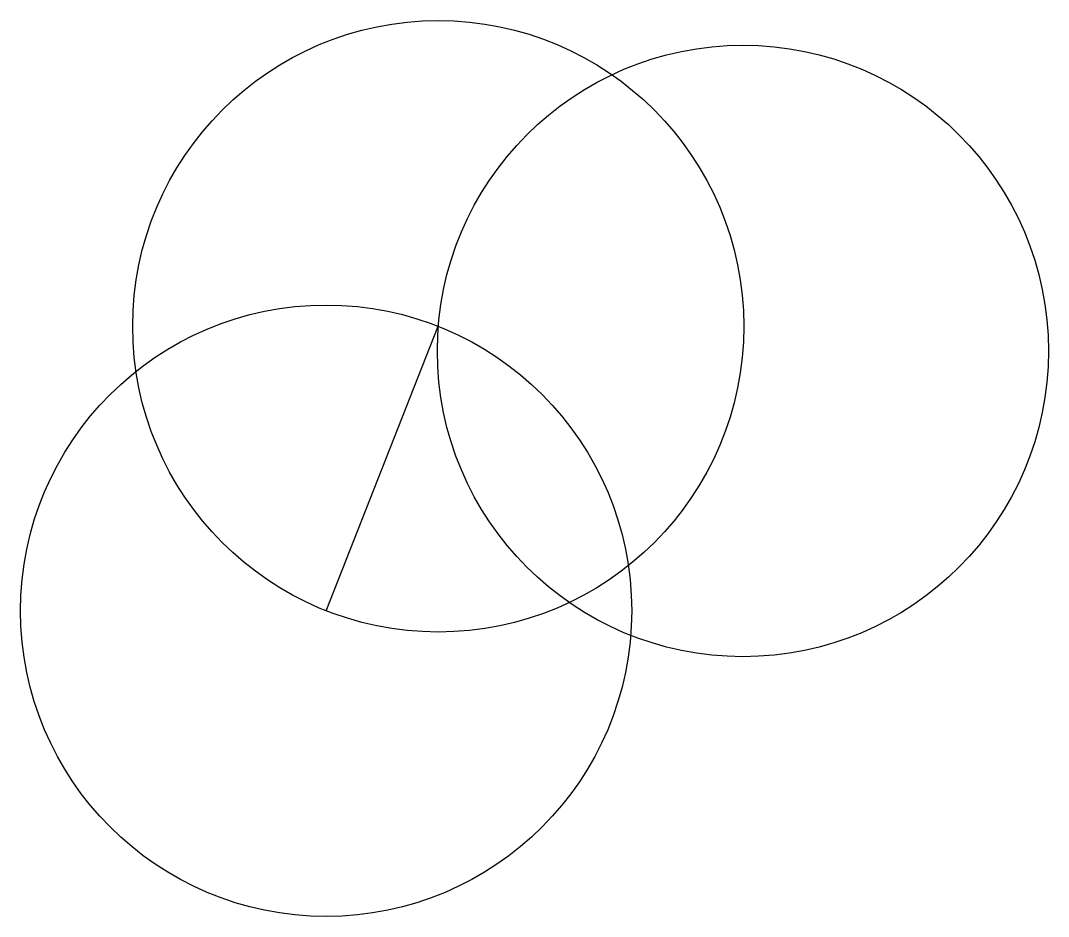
# Model space of a CAD drawing. Header units: millimetres. Extents: x 1884 to 1985, y 1505 to 1593.
import ezdxf

# ---------------------------------------------------------------- set-up
doc = ezdxf.new("R2010")
doc.units = ezdxf.units.MM

msp = doc.modelspace()

# ---------------------------------------------------------------- linework, layer by layer
msp.add_line((1914.47, 1535.41), (1925.48, 1563.32))
for centre in [(1925.48, 1563.32), (1955.39, 1560.9), (1914.47, 1535.41)]:
    msp.add_circle(centre, 30)

doc.saveas('drawing.dxf')
